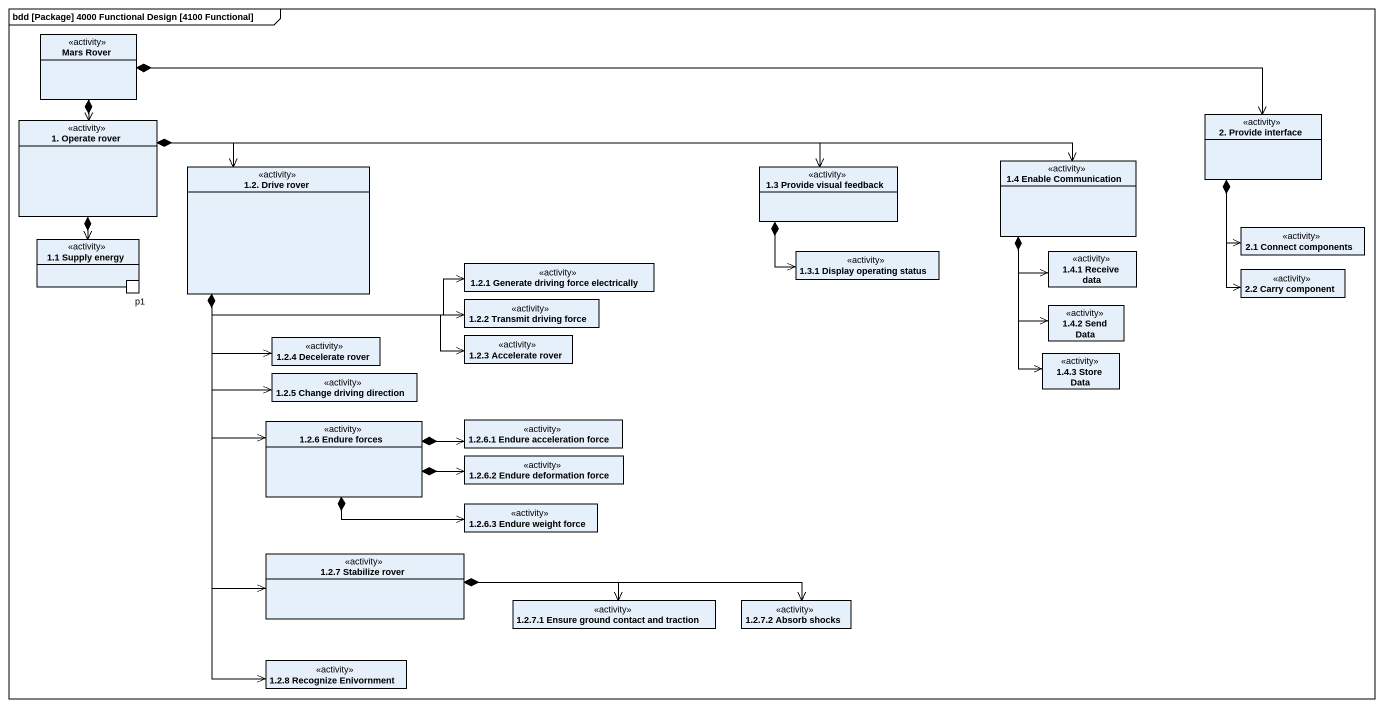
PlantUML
@startuml
mainframe bdd [Package] 4000 Functional Design [4100 Functional]
allowmixing
hide circle
hide empty members
class "Mars Rover" as Mars_Rover <<activity>>
class "1. Operate rover" as c1_Operate_rover <<activity>>
class "2. Provide interface" as c2_Provide_interface <<activity>>
class "1.2. Drive rover" as c1_2_Drive_rover <<activity>>
class "1.3 Provide visual feedback" as c1_3_Provide_visual_feedback <<activity>>
class "1.4 Enable Communication" as c1_4_Enable_Communication <<activity>>
class "2.1 Connect components" as c2_1_Connect_components <<activity>>
rectangle "1.1 Supply energy" as p1_1_Supply_energy <<activity>> {
  port p1
}
class "1.2.1 Generate driving force electrically" as c1_2_1_Generate_driving <<activity>>
class "1.3.1 Display operating status" as c1_3_1_Display_operating <<activity>>
class "1.4.1 Receive data" as c1_4_1_Receive_data <<activity>>
class "2.2 Carry component" as c2_2_Carry_component <<activity>>
class "1.2.2 Transmit driving force" as c1_2_2_Transmit_driving_force <<activity>>
class "1.4.2 Send Data" as c1_4_2_Send_Data <<activity>>
class "1.2.4 Decelerate rover" as c1_2_4_Decelerate_rover <<activity>>
class "1.2.3 Accelerate rover" as c1_2_3_Accelerate_rover <<activity>>
class "1.4.3 Store Data" as c1_4_3_Store_Data <<activity>>
class "1.2.5 Change driving direction" as c1_2_5_Change_driving <<activity>>
class "1.2.6 Endure forces" as c1_2_6_Endure_forces <<activity>>
class "1.2.6.1 Endure acceleration force" as c1_2_6_1_Endure_acceleration <<activity>>
class "1.2.6.2 Endure deformation force" as c1_2_6_2_Endure_deformation <<activity>>
class "1.2.6.3 Endure weight force" as c1_2_6_3_Endure_weight_force <<activity>>
class "1.2.7 Stabilize rover" as c1_2_7_Stabilize_rover <<activity>>
class "1.2.7.1 Ensure ground contact and traction" as c1_2_7_1_Ensure_ground <<activity>>
class "1.2.7.2 Absorb shocks" as c1_2_7_2_Absorb_shocks <<activity>>
class "1.2.8 Recognize Enivornment" as c1_2_8_Recognize_Enivornment <<activity>>
Mars_Rover *--> c1_Operate_rover
Mars_Rover *-right-> c2_Provide_interface
c1_Operate_rover *-right-> c1_2_Drive_rover
c1_Operate_rover *-right-> c1_3_Provide_visual_feedback
c1_Operate_rover *-right-> c1_4_Enable_Communication
c1_Operate_rover *--> p1_1_Supply_energy
c2_Provide_interface *--> c2_1_Connect_components
c2_Provide_interface *--> c2_2_Carry_component
c1_2_Drive_rover *-right-> c1_2_1_Generate_driving
c1_2_Drive_rover *-right-> c1_2_2_Transmit_driving_force
c1_2_Drive_rover *--> c1_2_4_Decelerate_rover
c1_2_Drive_rover *-right-> c1_2_3_Accelerate_rover
c1_2_Drive_rover *--> c1_2_5_Change_driving
c1_2_Drive_rover *--> c1_2_6_Endure_forces
c1_2_Drive_rover *--> c1_2_7_Stabilize_rover
c1_2_Drive_rover *--> c1_2_8_Recognize_Enivornment
c1_3_Provide_visual_feedback *--> c1_3_1_Display_operating
c1_4_Enable_Communication *--> c1_4_1_Receive_data
c1_4_Enable_Communication *--> c1_4_2_Send_Data
c1_4_Enable_Communication *--> c1_4_3_Store_Data
c1_2_6_Endure_forces *-right-> c1_2_6_1_Endure_acceleration
c1_2_6_Endure_forces *-right-> c1_2_6_2_Endure_deformation
c1_2_6_Endure_forces *-right-> c1_2_6_3_Endure_weight_force
c1_2_7_Stabilize_rover *-right-> c1_2_7_1_Ensure_ground
c1_2_7_Stabilize_rover *-right-> c1_2_7_2_Absorb_shocks
@enduml
